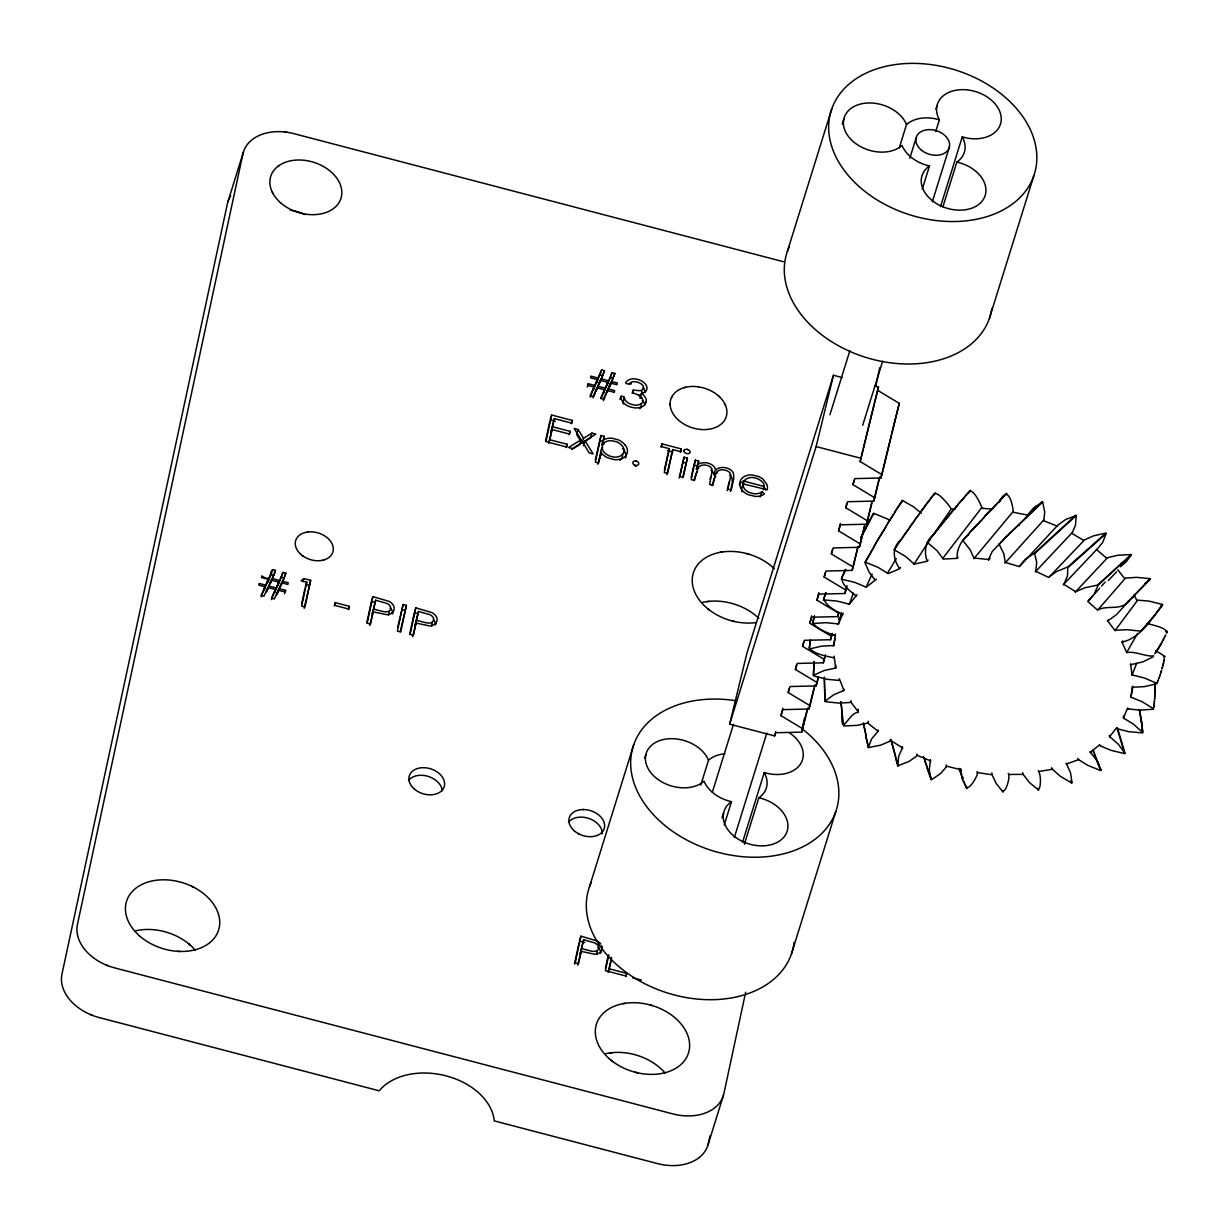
<?xml version="1.0" encoding="UTF-8"?>
<svg xmlns="http://www.w3.org/2000/svg" width="1229" height="1229" viewBox="0 0 1229 1229"><rect width="100%" height="100%" fill="white"/><g stroke="black" fill="none" stroke-linecap="round" stroke-linejoin="round"><path stroke-width="1.5" d="M1154.861 690.391L1155.03 686.412M843.14 690.867L844.031 689.208M1155.045 690.037L1154.983 693.033M1123.321 716.2L1124.166 718.566M1154.784 694.585L1154.83 696.597M844.016 690.683L839.376 678.761M1154.922 694.815L1155.045 687.625M813.629 672.647L813.475 675.735L814.996 676.227L827.609 679.376L838.009 680.313M813.506 672.248L814.136 663.368M1154.707 696.382L1154.661 698.963M813.875 668.008L813.352 675.336L824.213 670.527L834.353 668.299M813.752 667.608L814.228 661.817M814.028 662.969L814.136 661.417M832.786 645.64L833.754 645.747L835.413 633.964M1132.447 686.412L1130.895 697.35L1131.832 697.58M1154.599 698.149L1154.615 699.547M1013.218 511.11C1012.512 503.951 1008.041 484.41 1000.007 500.787M1154.43 700.515L1154.461 701.313M834.721 668.284L835.659 668.253L835.92 665.304M1154.384 701.098L1154.354 702.481M392.604 613.947L392.635 613.609A11.967 8.526 17.3 0 0 392.589 612.411A8.142 5.807 17.3 0 0 392.481 611.842A9.94 7.082 17.3 0 0 392.281 611.197A8.28 5.899 17.3 0 0 391.728 610.045A10.308 7.343 17.3 0 0 391.252 609.354A9.663 6.898 17.3 0 0 390.131 608.125M960.786 770.798L962.199 779.125L966.9 788.511M1154.215 702.85L1154.077 704.816M642.813 400.854L642.506 402.144A8.019 5.715 17.3 0 1 642.122 402.805A7.328 5.239 17.3 0 1 640.14 404.326M988.592 559.487L973.752 558.012M977.393 773.302L977.101 771.489M432.162 624.47L431.993 625.3M597.263 952.782L597.11 953.627M598.8 947.897L598.631 948.742M1154.092 704.033L1153.77 707.136M683.938 450.905L684.031 450.459A2.627 1.874 17.3 0 1 684.799 449.66A3.134 2.243 17.3 0 1 689.162 450.459M1123.275 718.212L1127.715 707.996M1005.214 561.976L1003.801 553.664L999.131 544.278L992.233 551.483L988.638 559.103M973.844 558.719L1013.172 511.525M835.659 668.253L834.138 656.163M1153.816 706.352L1153.693 707.72M809.404 647.913C813.429 653.705 824.843 655.887 832.601 657.515M809.389 647.514L809.619 645.978M809.834 644.426L809.174 649.05L821.525 646.162L832.402 645.594M710.608 476.96L710.193 479.418M809.834 644.826L810.525 640.201M810.065 643.289L810.295 641.753M977.362 773.702C977.285 776.39 968.375 791.937 966.286 786.237M960.586 768.571L960.848 770.429M1021.837 563.988L1019.44 566.63L1005.153 562.36M1153.493 708.672L1142.018 701.667L1132.278 697.688M810.295 641.354L810.525 639.802M1132.954 686.473L1130.895 697.35M646.162 401.637L645.425 403.773A12.305 8.787 17.3 0 1 644.088 405.401A13.719 9.786 17.3 0 1 642.875 406.323A12.229 8.726 17.3 0 1 636.146 407.936A14.994 10.692 17.3 0 1 634.21 407.813L630.2 406.891A12.643 9.018 17.3 0 1 629.064 406.492A13.55 9.663 17.3 0 1 627.312 405.678L626.821 405.416A11.338 8.096 17.3 0 1 623.549 402.805A10.738 7.666 17.3 0 1 622.965 402.113A11.875 8.465 17.3 0 1 621.982 400.516L621.751 400.009A13.872 9.893 17.3 0 1 621.398 399.01A18.128 12.935 17.3 0 1 621.014 397.228C620.322 394.985 625.039 396.706 624.593 398.58A12.766 9.11 17.3 0 0 625.115 399.84L626.652 401.806A8.035 5.73 17.3 0 0 627.481 402.482L629.694 403.726A12.044 8.588 17.3 0 0 631.168 404.28L634.563 405.048A9.448 6.729 17.3 0 0 635.439 405.124A10.37 7.405 17.3 0 0 636.345 405.155A9.018 6.437 17.3 0 0 640.14 404.326M729.012 481.968L727.215 490.601M833.754 645.747L835.029 638.404M1164.8 656.962L1163.31 656.993M1164.493 658.498L1164.124 660.388M1164.385 659.067L1163.863 661.525M934.317 494.657C936.16 489.695 948.481 504.213 950.708 508.099M279.336 589.152L277.401 593.499L278.922 588.614L285.604 590.366L285.236 592.071L278.215 590.227L274.328 598.938L271.471 598.185L275.357 589.49L267.83 587.508L263.943 596.219L261.101 595.481L264.988 586.771L258.827 585.158L259.196 583.452L265.694 585.158L268.291 579.351L261.454 577.569L261.823 575.863C274.39 584.866 267.046 566.554 275.465 570.425L273.929 575.31L271.087 574.573L267.492 582.638L269.013 577.738M301.704 603.623L304.853 588.937M306.774 582.223L301.658 606.081L304.946 606.942L310.66 580.349L303.87 578.567L301.12 580.733L306.774 582.223L305.253 587.109M304.193 608.294L310.66 580.349M335.271 602.64L334.672 605.359L348.821 609.062L349.405 606.327L335.271 602.64L334.257 605.897M366.826 622.796L371.388 601.534L374.999 602.471M372.909 596.633L367.194 623.226L370.497 624.086L373.14 611.827L385.998 614.561A10.907 7.789 17.3 0 0 387.55 614.546L388.072 614.485A8.818 6.283 17.3 0 0 393.495 611.197L394.156 608.724A11.967 8.526 17.3 0 0 394.11 607.51A8.142 5.807 17.3 0 0 394.002 606.957A9.94 7.082 17.3 0 0 393.802 606.312A8.28 5.899 17.3 0 0 393.249 605.16A10.308 7.343 17.3 0 0 392.773 604.468A9.663 6.898 17.3 0 0 391.36 602.963L390.761 602.487A9.74 6.944 17.3 0 0 388.871 601.334L372.909 596.633L371.895 599.89M369.729 625.484L373.14 611.827M373.724 609.092L375.628 600.228L386.459 603.285A8.803 6.283 17.3 0 1 387.596 603.792A5.884 4.194 17.3 0 1 390.745 608.34L390.607 609.185A5.884 4.194 17.3 0 1 387.166 611.735A6.56 4.67 17.3 0 1 385.829 611.842L384.677 611.765A19.802 14.118 17.3 0 1 382.142 611.32L373.724 609.092L372.203 613.978L375.628 600.228M397.766 627.143L403.097 604.53L406.4 605.39L400.685 631.983L397.382 631.122L403.097 604.53M400.301 631.552L406.4 605.39M409.733 634.026L414.296 612.749L417.906 613.701M415.817 607.863L410.117 634.456L413.42 635.316L416.047 623.042L428.906 625.791A10.907 7.789 17.3 0 0 430.457 625.761L430.995 625.715A8.818 6.283 17.3 0 0 436.403 622.427L436.956 620.753A10.923 7.789 17.3 0 0 437.063 619.954A11.906 8.495 17.3 0 0 437.017 618.74A8.142 5.807 17.3 0 0 436.925 618.187A9.94 7.082 17.3 0 0 436.725 617.542A8.25 5.884 17.3 0 0 436.157 616.374A10.262 7.313 17.3 0 0 435.68 615.683A9.648 6.882 17.3 0 0 434.267 614.193L433.668 613.717A9.74 6.944 17.3 0 0 431.794 612.564L415.817 607.863L414.803 611.12M412.652 636.699L416.047 623.042M418.536 611.458L415.11 625.208L418.536 611.458L429.382 614.5A8.803 6.283 17.3 0 1 430.503 615.022A5.884 4.194 17.3 0 1 433.653 619.57L433.53 620.415M545.568 441.18L549.762 421.685M554.371 418.613L551.099 431.686L554.371 418.613L571.823 423.175L572.407 420.441L551.667 415.018L545.953 441.61L566.707 447.033L567.291 444.314L549.839 439.752L548.825 443.008M548.687 442.932L552.036 429.52L569.488 434.083L570.072 431.348L552.62 426.786M549.839 439.752L552.036 429.52M600.121 382.035L604.53 370.697L601.688 369.944L598.077 378.01L590.888 376.135L590.534 377.841L597.371 379.623L594.775 385.43L588.261 383.725L587.908 385.43L594.053 387.043L590.197 397.151M595.343 459.892L601.058 435.496L604.361 436.356L602.056 444.852L603.116 444.283A13.104 9.34 17.3 0 1 604.084 443.869M601.058 435.496L595.343 462.089L598.646 462.949L600.935 452.272L601.872 453.455A14.364 10.247 17.3 0 0 606.373 457.157A12.551 8.956 17.3 0 0 607.433 457.68L613.885 459.554A14.471 10.324 17.3 0 0 615.867 459.692A12.628 9.002 17.3 0 0 617.004 459.661A14.349 10.231 17.3 0 0 620.737 458.97A16.899 12.06 17.3 0 0 622.596 458.233A13.627 9.724 17.3 0 0 626.145 455.298A14.687 10.477 17.3 0 0 626.621 454.438A14.011 10.001 17.3 0 0 627.128 453.102L627.389 451.857A13.196 9.402 17.3 0 0 626.483 447.079A15.301 10.907 17.3 0 0 625.899 446.066A14.364 10.247 17.3 0 0 625.146 445.082M597.893 464.285L600.935 452.272M602.056 444.852L604.361 436.356M640.862 390.515A8.111 5.792 17.3 0 1 639.848 390.699L633.227 390.085L632.628 392.804L637.851 394.709A9.202 6.56 17.3 0 1 640.401 396.322A8.004 5.715 17.3 0 1 642.168 398.411L642.229 398.519A6.621 4.732 17.3 0 1 642.828 400.854M662.016 443.884L661.432 446.603L669.436 448.708L664.321 472.566L667.624 473.442L672.739 449.568L680.758 451.673L681.342 448.938L662.016 443.884L661.002 447.141M664.367 470.123L667.531 455.437M666.886 474.655L672.739 449.568M574.465 964.12L579.028 942.843M679.115 478.004L684.046 457.203L687.349 458.079L683.186 477.513L679.883 476.637L684.046 457.203M600.827 944.041A9.74 6.944 17.3 0 0 596.895 940.876L580.933 936.191L575.218 962.783L578.521 963.644L581.163 951.369L594.022 954.119A10.907 7.773 17.3 0 0 595.558 954.088L596.096 954.042A8.818 6.283 17.3 0 0 601.519 950.739L602.072 949.08A10.923 7.789 17.3 0 0 602.179 948.266A11.906 8.495 17.3 0 0 602.133 947.067A8.142 5.807 17.3 0 0 602.026 946.514A9.94 7.082 17.3 0 0 601.826 945.854M577.753 965.026L581.163 951.369M682.802 477.098L687.349 458.079M583.652 939.77L580.226 953.535L583.652 939.77L594.483 942.827A8.818 6.283 17.3 0 1 595.604 943.334M691.19 477.42L693.463 466.82M698.748 468.111A15.163 10.815 17.3 0 0 697.089 468.894L696.428 469.294L698.671 461.029L695.368 460.168L691.19 479.602L694.493 480.462L698.087 467.604A8.88 6.329 17.3 0 1 705.123 465.023A6.544 4.67 17.3 0 1 706.045 465.161L707.889 465.653A5.991 4.271 17.3 0 1 712.252 470.338L709.594 484.41L712.881 485.271L715.247 474.993A22.783 16.254 17.3 0 1 716.108 472.981A10.155 7.236 17.3 0 1 716.476 472.382A8.818 6.283 17.3 0 1 719.825 470.169A9.955 7.097 17.3 0 1 720.993 469.908A7.866 5.607 17.3 0 1 722.037 469.801A9.125 6.498 17.3 0 1 723.22 469.816L723.558 469.847A6.606 4.716 17.3 0 1 724.48 469.97L726.093 470.384A5.853 4.179 17.3 0 1 730.733 474.84A13.55 9.663 17.3 0 1 730.64 476.176L727.983 489.219L731.286 490.094L733.744 478.527L733.513 473.395A8.603 6.13 17.3 0 0 728.613 468.695A8.326 5.93 17.3 0 0 727.46 468.249L725.34 467.696A8.357 5.961 17.3 0 0 724.188 467.527A10.754 7.666 17.3 0 0 721.146 467.588A12.182 8.695 17.3 0 0 720.133 467.773A10.523 7.497 17.3 0 0 719.288 468.003A12.336 8.803 17.3 0 0 717.813 468.587C714.694 469.232 712.19 477.267 716.277 473.488A12.336 8.803 17.3 0 1 717.26 473.057M694.032 480.447L696.136 473.134M696.428 469.294L698.671 461.029M605.405 968.467L608.063 956.054M608.831 954.718L605.405 970.68L626.145 976.103L626.729 973.368L609.292 968.805L608.278 972.062M712.344 485.624L713.726 479.878A22.783 16.254 17.3 0 1 714.587 477.866M608.125 972.001L611.489 958.574L609.292 968.805M611.243 957.468L610.552 960.74L611.566 957.483M730.518 491.462L732.376 482.244L731.977 478.281A8.588 6.114 17.3 0 0 729.565 475.101M710.024 1135.796L708.426 1143.216A45.673 32.568 17.3 0 1 657.438 1163.586L494.258 1120.894A61.926 43.322 12.1 0 0 446.081 1075.867A61.926 43.322 12.1 0 0 379.223 1090.799L99.272 1017.581A45.673 32.584 17.3 0 1 61.972 974.105L227.411 203.691A45.673 32.584 17.3 0 1 230.699 195.826M745.634 992.31L723.896 1093.549A45.673 32.568 17.3 0 1 672.908 1113.92L114.727 967.914A45.673 32.584 17.3 0 1 77.442 924.438L242.881 154.024A45.673 32.584 17.3 0 1 293.885 133.654L783.426 261.716M801.846 730.564L804.642 717.49M875.739 386.428L879.749 367.763M1163.786 661.909L1163.049 664.935M838.639 619.416L838.977 617.957M1163.54 663.045L1162.911 665.488M812.845 622.396C816.133 628.772 826.364 632.413 833.784 635.116M813.567 619.37L812.599 623.533L825.903 622.673L837.041 623.779M812.953 622.012L813.936 617.849M807.822 707.996L801.723 732.131L775.699 732.73L774.685 735.941L729.642 724.158L747.002 652.86L833.462 375.26L842.464 377.61M729.642 724.158L816.117 446.557L833.462 375.26M774.685 735.941L775.776 731.485M802.767 728.782L780.999 715.677L782.812 708.257M780.999 715.677L782.888 709.625L808.912 709.025L809.957 705.676L788.204 692.572L789.279 688.117M788.204 692.572L790.078 686.535L816.117 685.92L817.162 682.587L795.393 669.482L796.484 665.012M795.393 669.482L797.283 663.43L823.307 662.83L824.352 659.481L802.598 646.377L803.674 641.922M802.598 646.377L804.473 640.324L830.512 639.725L831.541 636.376L809.788 623.272L811.601 615.837M809.788 623.272L811.678 617.219L837.702 616.62L838.746 613.271L816.978 600.167L817.7 597.202M818.068 595.712L818.791 592.747M816.978 600.167L818.867 594.114L844.891 593.515L845.936 590.166L824.183 577.062L825.258 572.606M824.183 577.062L826.057 571.009L852.096 570.41L853.141 567.061L831.372 553.956L832.463 549.501M831.372 553.956L833.262 547.919L859.286 547.304L860.331 543.971L838.577 530.867L840.375 523.431M838.577 530.867L840.452 524.814L866.491 524.215L867.52 520.866L845.767 507.761L846.842 503.306M845.767 507.761L847.657 501.709L873.681 501.109L874.725 497.76L852.957 484.656L854.047 480.201M852.957 484.656L854.846 478.603L880.87 478.004L881.915 474.655L860.162 461.551L863.05 449.66M863.403 448.186L871.714 414.019M872.083 412.529L874.249 403.619M874.618 402.129L878.505 387.043L874.894 386.09M860.162 461.551L878.505 387.043M801.723 732.131L802.814 727.676M803.167 726.185L807.146 709.855M808.912 709.025L813.982 688.24M809.957 705.676L815.027 684.891M816.117 685.92L818.284 677.01M817.162 682.587L818.237 678.116M823.307 662.83L825.12 655.395M824.352 659.481L825.442 655.026M830.512 639.725L831.234 636.745M831.541 636.376L832.263 633.396M837.702 616.62L838.792 612.165M844.891 593.515L845.982 589.06M845.936 590.166L847.027 585.711M852.096 570.41L857.519 548.134M853.141 567.061L858.195 546.275M859.286 547.304L864.709 525.029M860.331 543.971L864.663 526.135M866.491 524.215L871.899 501.924M867.52 520.866L871.868 503.03M873.681 501.109L876.569 489.219M876.938 487.729L879.104 478.818M874.725 497.76L879.78 476.96M880.87 478.004L881.592 475.024M881.961 473.549L891.363 434.928M891.716 433.438L899.259 403.358L877.506 390.254M881.915 474.655L899.259 403.358M813.69 618.986L814.32 616.328M814.059 617.465L814.428 615.959M837.425 623.886L838.362 624.132L841.419 612.61M625.607 457.987L625.868 456.742A13.196 9.402 17.3 0 0 624.962 451.965A15.301 10.907 17.3 0 0 624.378 450.951A14.425 10.293 17.3 0 0 623.702 450.014M1162.695 666.441L1162.142 668.299M1162.557 667.009L1161.973 668.868M933.717 534.661C925.714 540.376 923.809 551.345 926.85 560.224M1123.767 561.3L1097.943 585.403L1094.071 594.39L1088.664 600.689M1161.605 670.389L1161.128 671.664M838.362 624.132L843.155 613.148M1161.436 670.942L1160.959 672.232M227.841 202.032L243.311 152.365M265.694 585.158L261.132 596.879M268.291 579.351L264.174 590.043M271.087 574.573L272.608 569.672M266.309 592.409L267.83 587.508M267.031 590.796L271.133 580.103L278.676 582.07L274.559 592.762L278.676 582.07M271.133 580.103L267.676 589.336M275.465 570.425L270.334 583.376L273.222 576.923M275.357 589.49L271.501 599.598M282.993 572.391L277.862 585.342L282.993 572.391L285.835 573.144L284.821 576.401M276.679 595.113L278.215 590.227M279.997 587.708L285.835 573.144M284.59 593.622L285.604 590.366M302.841 581.839L303.87 578.567M348.391 609.599L349.405 606.327M551.667 415.018L550.146 419.903L555.324 421.255M571.393 423.698L572.407 420.441M569.058 434.62L570.072 431.348M566.277 447.571L567.291 444.314M587.247 386.981L588.261 383.725M577.092 432.746L578.106 429.489L574.173 428.46L581.133 439.782L579.612 444.683L571.762 449.522M594.775 385.43L593.254 390.315L597.371 379.623M598.077 378.01L596.557 382.895L601.688 369.944M595.896 391.052L596.91 387.78L604.422 389.747L600.535 398.457L603.393 399.21L607.28 390.499L614.316 392.343L614.669 390.638L608.002 388.886L606.988 392.143M600.213 380.375L596.096 391.068L600.213 380.375L607.74 382.342L603.623 393.034M599.399 383.648L604.53 370.697M576.585 434.39L581.993 443.208L583.514 438.307L591.948 433.115L595.865 434.144L585.05 440.812L583.529 445.712M607.74 382.342L601.35 398.119M591.948 433.115L590.412 438L581.993 443.208M612.057 372.664L606.942 385.614L612.057 372.664L614.899 373.401L609.784 386.367L614.899 373.401M605.759 395.385L607.28 390.499M611.305 381.466L617.296 383.033L616.943 384.738L610.583 383.079L607.126 392.328M619.923 399.502L620.937 396.23M624.24 397.105L623.072 403.465A12.766 9.11 17.3 0 0 623.226 403.911M632.198 393.341L633.227 390.085M639.894 398.304L641.415 393.418L642.383 393.203M667.915 453.593L669.436 448.708M680.328 452.195L681.342 448.938M695.368 460.168L693.847 465.054L697.15 465.929M589.382 887.138L633.749 744.666M787.374 251.438L831.741 108.966M580.933 936.191L579.412 941.076L584.82 942.489M644.764 758.201L645.793 754.883M842.249 124.16L843.801 119.182M763.409 489.772L764.161 485.194A12.551 8.956 17.3 0 0 763.716 483.965A8.726 6.222 17.3 0 0 762.287 481.876A10.324 7.359 17.3 0 0 760.382 480.293L759.368 479.648A10.37 7.389 17.3 0 0 758.539 479.202A12.935 9.233 17.3 0 0 756.987 478.527L754.836 477.897A10.8 7.712 17.3 0 0 751.841 477.513A9.479 6.76 17.3 0 0 750.996 477.513A11.338 8.096 17.3 0 0 749.997 477.605A9.141 6.514 17.3 0 0 749.229 477.728L746.802 478.588A9.294 6.621 17.3 0 0 745.911 479.156L744.021 481.184L741.579 488.773A11.338 8.096 17.3 0 0 741.517 489.572M758.431 476.483L752.087 474.962A13.949 9.94 17.3 0 0 750.258 474.916A11.844 8.449 17.3 0 0 748.661 475.07A12.674 9.033 17.3 0 0 745.496 475.961L743.944 476.775A14.318 10.201 17.3 0 0 741.148 479.341A14.794 10.554 17.3 0 0 740.641 480.216A13.934 9.94 17.3 0 0 740.257 481.107L739.858 482.767A13.934 9.94 17.3 0 0 739.981 485.732A16.1 11.476 17.3 0 0 740.319 486.853A14.748 10.523 17.3 0 0 741.026 488.435A17.098 12.198 17.3 0 0 742.193 490.202L742.546 490.663A11.768 8.388 17.3 0 0 746.786 493.981A13.749 9.801 17.3 0 0 748.538 494.78L755.205 496.378A12.766 9.11 17.3 0 0 756.972 496.439A13.473 9.602 17.3 0 0 759.983 496.055L762.441 495.195A16.269 11.599 17.3 0 0 764.438 493.935L762.21 491.692L760.075 496.977M625.715 976.64L626.729 973.368M700.76 785.131L708.518 760.213A33.075 23.581 17.3 0 1 724.987 753.73M899.29 147.772L906.526 124.513A33.075 23.581 17.3 0 1 937.727 119.336L939.402 119.812A33.091 23.597 17.3 0 1 962.077 89.64A33.091 23.597 17.3 0 1 1001.266 118.875A33.091 23.597 17.3 0 1 962.261 136.865L940.538 206.61M712.359 792.167L733.467 724.373M829.913 414.741L849.884 350.618M909.798 158.234L916.081 138.094M935.899 109.181L936.944 105.863M722.068 817.899L723.62 812.922M935.776 131.442L939.402 119.812M724.25 824.92L731.501 801.661A33.091 23.597 17.3 0 0 739.489 839.868A33.091 23.597 17.3 0 0 786.391 833.154A33.091 23.597 17.3 0 0 758.846 797.759A33.075 23.581 17.3 0 0 764.254 772.565A33.091 23.597 17.3 0 0 800.678 763.731A33.091 23.597 17.3 0 0 789.172 732.668M922.257 189.22L929.493 165.961A33.091 23.597 17.3 0 0 937.497 204.168A33.091 23.597 17.3 0 0 984.398 197.454A33.091 23.597 17.3 0 0 956.853 162.059A33.075 23.581 17.3 0 0 962.261 136.865M734.312 837.533L766.835 733.098M862.697 425.295L882.668 361.172M932.319 201.786L949.449 146.819M742.531 842.311L764.254 772.565M744.375 844.246L758.846 797.759M942.889 206.887L956.853 162.059M708.012 1144.875L723.482 1095.208M791.399 954.103L835.766 811.632M989.391 318.403L1033.773 175.931A106.431 75.906 17.3 0 0 904.037 63.662A106.431 75.906 17.3 0 0 860.469 187.76A106.431 75.906 17.3 0 0 1033.773 175.931M1160.744 673.185L1160.406 673.907M1160.56 673.738L1160.207 674.46M823.737 598.753C825.827 605.467 834.829 610.475 841.481 614.07M824.736 595.819L823.461 599.89L837.149 601.089L848.071 603.838M823.952 598.415L825.75 592.885M1159.992 675.412L1159.623 676.134M824.966 595.481L825.98 592.547M848.409 603.992L849.3 604.376L853.279 593.208M1159.807 675.965L1159.423 676.687M1136.656 663.353L1132.047 675.136L1133 675.228M1159.208 677.64L1158.809 678.347M1159.008 678.193L1158.609 678.9M1043.913 519.637L1044.711 511.909L1042.653 502L1033.896 507.577L1027.951 514.567M1158.379 679.852L1157.948 680.559M1158.164 680.405L1157.272 682.218M849.3 604.376L857.012 594.606M1027.721 515.12L1013.08 512.201M1157.503 682.064L1156.812 683.324L1144.322 677.978L1133.461 675.259M1035.786 570.84L1036.708 562.237L1034.511 553.111L1025.401 559.241L1019.87 565.647M946.284 766.773L946.207 764.93M930.245 761.888L929.247 769.784L931.09 779.539M278.922 588.614L281.518 582.807L287.863 584.466L288.231 582.761L282.24 581.194M594.053 387.043L590.166 395.753L593.023 396.491L596.91 387.78M610.583 383.079L608.002 388.886M603.424 400.608L604.975 397.136M865.293 586.832L866.076 587.324L872.098 573.989M281.426 584.482L284.314 578.029L281.472 577.277M593.054 397.904L595.374 392.681M842.848 575.218C838.946 583.237 849.516 590.366 855.369 595.328M1005.045 563.036L1043.744 520.021M1167.304 631.691L1165.875 631.675M843.186 574.926L845.721 569.319M1167.058 632.244C1164.908 627.143 1153.386 625.407 1147.225 623.472M845.398 569.611L841.297 579.136L854.769 582.362L864.986 586.632M1166.797 632.797L1167.289 631.291M1167.028 631.844L1166.521 632.935M946.084 767.219L940.6 773.548L931.567 779.693L925.022 761.627M930.384 759.66L930.414 761.534M1084.408 540.007L1048.767 577.461L1035.586 571.239M1165.768 634.994L1164.646 636.776M866.076 587.324L876.4 579.166M1165.23 636.084L1164.093 637.882M671.464 397.597L671.956 396.629M860.653 537.826L861.345 536.474M968.36 493.382C971.786 485.363 980.112 502.815 981.694 507.254M861.022 537.58L861.713 536.213M862.036 535.107L873.343 513.522L873.742 514.659M862.405 534.845L873.758 513.292L890.441 520.251M1137.593 633.381L1126.686 652.553L1127.623 652.491M1164.14 638.281L1163.233 639.526M1132.047 675.136L1130.649 663.906M1163.571 639.372L1162.342 641.169M887.446 573.267L896.264 558.611M1162.695 641.016L1161.436 642.813M1161.804 642.659L1158.962 647.591M1160.883 644.303L1160.253 645.394M874.265 546.413L864.909 562.436L869.118 572.222L874.802 579.658M873.512 547.719L865.324 562.206L877.982 567.322L887.031 572.883M873.834 546.613L875.017 545.108M874.587 545.307L875.77 543.802M876.093 542.696L886.555 525.72M875.34 544.001L885.786 526.995M887.952 573.728L899.72 568.72L900.442 567.475M1160.176 644.995L1158.64 648.129M1158.886 647.191L1157.979 649.235M999.223 502.031L999.791 501.109M1158.548 647.729L1155.921 652.522M886.109 525.904L887.338 524.43M887.676 523.339L895.265 511.74M886.892 524.629L894.466 513.015M1157.887 648.82L1154.738 653.751M968.483 534.538C961.846 539.854 956.638 548.764 957.176 557.275M894.789 511.925L896.064 510.496M913.516 563.527L913.992 564.188L926.912 544.247M896.402 509.405L902.516 500.48L913.546 506.824L921.151 513.123M895.588 510.665L902.516 500.48M1137.624 600.228L1115.041 630.569L1107.559 620.737L1108.112 620.077M898.998 567.798C892.976 558.12 891.501 546.936 901.932 538.794M894.082 549.962L896.97 546.137M927.695 543.08L930.768 538.471M897.308 545.062L909.475 527.902M1153.754 655.794C1147.717 657.269 1135.473 651.247 1128.053 652.461M931.551 537.319L951.169 509.113L955.578 508.698M913.992 564.188L927.327 561.223L928.095 560.071M1153.017 656.9L1142.893 661.863L1131.725 664.474M902.27 537.718L914.545 520.727M714.771 477.559L714.955 477.282A8.818 6.283 17.3 0 1 715.862 476.33M1122.86 640.847L1121.985 642.106L1126.686 652.553M909.813 526.826L920.536 512.447M914.898 519.667L924.838 506.594M942.751 558.412L981.741 507.608M1160.729 607.602L1162.695 604.852L1160.729 605.943M920.874 511.387L930.03 499.619M1160.575 607.187L1153.97 616.436M925.176 505.518L934.393 493.874M742.5 486.069L744.037 484.349M1158.686 610.352L1162.573 604.453L1149.13 601.119L1138.054 600.182M930.384 498.559L935.269 492.737M1158.532 609.953L1152.618 618.095M1116.669 727.722L1109.526 736.801L1110.309 737.277M943.042 559.103L957.36 558.335L958.174 557.275M927.019 542.619L930.184 539.162M930.537 538.102L937.266 530.191M1057.493 525.52L1022.636 563.112M934.071 533.601L941.721 524.66M1072.395 532.403L1075.467 525.182L1076.281 515.489L1065.804 519.437L1057.754 525.167M937.619 529.131L944.394 521.357M1125.38 578.198L1097.635 610.152L1087.68 601.365L1092.827 595.758M1064.022 583.959L1067.479 575.925L1067.832 566.922L1056.74 571.47L1049.474 576.601M1153.785 616.036C1146.749 626.944 1135.55 638.757 1123.275 641.83M942.075 523.6L948.88 515.888M944.748 520.297L951.584 512.647M1152.433 617.695L1140.819 631.168L1127.116 629.678L1116.285 630.277M902.025 748.768L898.614 756.496L897.892 765.713M916.773 755.866L916.926 754.022M949.234 514.843L955.179 508.33M951.937 511.587L957.883 505.119M955.532 507.285L964.227 497.699M1035.294 571.869L1072.134 532.71M958.251 504.074L968.759 492.46M988.515 560.163L990.159 558.227M964.581 496.654L970.587 490.371M969.113 491.4L970.034 490.371M916.527 756.188L908.876 761.519L897.953 765.744M902.485 746.617L902.27 748.492M1075.836 591.733L1063.73 584.282M964.273 538.609L969.389 533.524M962.522 540.668L963.92 539.654M1105.163 582.039L1101.537 586.11M1018.657 525.49L1019.471 524.583M969.758 532.48L999.592 501.063M968.836 533.494L984.03 517.517M1107.375 557.828L1075.221 592.178M1099.694 588.169L1094.716 593.684M1025.109 518.285L1025.923 517.394M1097.113 549.056L1063.239 584.835M984.383 516.472L1006.904 493.505M1108.189 580.58L1116.608 571.762M999.945 500.034L1006.382 493.428M998.793 544.217L1002.081 541.528M1000.621 542.358L1003.909 539.7M999.346 544.309L1000.252 543.387M1002.449 540.514L1042.653 502M1004.262 538.671L1042.131 501.831M1135.135 594.283L1150.221 578.659L1136.533 577.353L1125.779 578.091M1133.645 596.434L1131.848 598.2M1132.139 597.248L1116.593 614.546L1108.681 620.276M1128.483 600.812C1122.323 611.013 1107.006 604.975 1098.787 609.63M1128.191 601.78L1150.467 579.059L1146.012 582.807M1129.743 555.738L1123.46 562.267M1129.436 556.706L1131.387 554.878L1126.21 561.73L1120.356 566.784M1034.511 553.111L1075.79 515.243M1034.972 553.265L1076.281 515.489M1127.101 558.212L1122.108 563.512M1126.133 559.779L1131.049 554.525L1117.699 555.278L1107.728 557.659M1122.43 562.544L1097.528 585.096L1085.007 587.723L1076.158 591.487M1067.832 566.922L1105.885 533.094L1093.656 535.798L1084.746 539.746M1068.324 567.306L1106.284 533.371L1102.659 542.435L1097.482 548.779M1099.786 744.713L1090.246 752.302L1090.906 752.885M1145.612 583.114L1144.813 583.698M890.165 741.056L890.533 739.243M277.8 166.422L279.014 165.531M877.368 732.069L871.638 738.875L868.319 747.57L880.548 745.189L889.873 741.271M878.12 730.026L877.66 731.854M762.21 491.692L759.86 493.013A8.495 6.053 17.3 0 1 758.155 493.536L757.694 493.612A11.215 8.004 17.3 0 1 755.697 493.766L755.466 493.751A13.135 9.371 17.3 0 1 753.085 493.551L748.983 492.337A9.187 6.56 17.3 0 1 746.034 490.463A11.322 8.081 17.3 0 1 745.358 489.833A9.678 6.898 17.3 0 1 744.805 489.219A10.892 7.773 17.3 0 1 744.298 488.543A9.187 6.56 17.3 0 1 743.453 486.93M581.133 439.782L568.581 447.525L572.514 448.554L582.669 442.286L589.183 452.917L593.115 453.947L585.05 440.812M697.949 464.408L698.625 464.009A15.163 10.815 17.3 0 1 700.699 463.056L705.6 462.672A10.8 7.712 17.3 0 1 707.09 462.903L710.162 463.871A9.31 6.652 17.3 0 1 711.345 464.485A10.262 7.328 17.3 0 1 712.159 465.008L713.189 465.806A7.159 5.116 17.3 0 1 714.418 467.22A9.11 6.498 17.3 0 1 714.909 468.111L715.555 470.046M603.577 439.951L604.637 439.398A13.104 9.34 17.3 0 1 606.127 438.799L607.218 438.492A11.614 8.28 17.3 0 1 609.784 438.185A14.164 10.093 17.3 0 1 612.457 438.307L618.064 439.782A13.258 9.448 17.3 0 1 619.846 440.612L621.014 441.303A12.705 9.064 17.3 0 1 622.427 442.302L622.919 442.701A15.055 10.738 17.3 0 1 624.378 444.099A17.114 12.213 17.3 0 1 625.238 445.113M1078.693 759.645L1066.28 764.069L1066.004 763.209M867.597 722.975L878.305 731.424M857.32 712.497C848.348 713.819 840.759 738.153 842.019 713.65M867.182 723.159L857.181 725.371L843.785 725.955L841.527 709.164M858.241 709.179L857.658 712.374M1107.559 620.737L1108.343 620.415M1071.673 782.888L1071.242 781.076M894.405 549.87L905.589 556.46L913.316 563.251M1156.827 683.723L1144.46 686.627L1133.63 687.195M684.23 387.627L685.536 387.289M323.089 560.147L323.857 559.948M1052.485 769.246L1038.674 771.551L1038.351 770.614M1115.917 630.354L1115.041 630.569M850.084 702.42L850.96 702.22L858.441 712.052M849.715 702.512L838.869 703.111L825.181 701.621L824.828 698.164M842.787 690.928L833.83 694.723L824.951 701.221L824.889 699.7M1121.985 642.106L1122.86 641.922M720.056 552.343L722.345 551.959M623.149 1003.647L625.423 1003.263M1038.72 790.186L1029.503 782.596L1023.404 774.746M1153.401 709.241L1140.097 710.116L1129.021 709.01M307.419 532.049L308.356 531.942M706.875 601.626L709.194 601.35M609.968 1052.93L612.288 1052.654M1023.25 774.362L1008.64 774.454L1008.272 773.41M838.378 680.298L839.315 680.236M1130.327 664.536L1131.279 664.49M582.976 809.542L583.898 809.558M177.652 951.338L180.095 951.446M981.863 508.299L992.863 509.144M992.249 774.762L977.47 772.626M832.985 657.561L833.953 657.638M1132.247 687.042L1133.215 687.149M284.544 131.949L286.895 132.24M698.41 386.828L696.935 386.643A29.05 20.709 17.3 0 0 670.435 400.685A29.05 20.709 17.3 0 0 688.409 426.355L689.807 426.924A29.02 20.693 17.3 0 0 720.64 424.527L721.546 423.79A29.05 20.709 17.3 0 0 707.197 389.132L707.136 389.101A29.02 20.693 17.3 0 0 698.395 386.858M635.731 460.798L636.607 461.029M635.654 465.407L634.855 465.207A2.796 1.997 17.3 0 1 634.133 464.869L634.133 464.869M687.057 449.368L687.856 449.584M960.94 769.753L946.56 766.143M929.385 165.946L927.803 165.562A33.075 23.581 17.3 0 1 902.025 145.483A33.091 23.597 17.3 0 1 851.805 140.26A33.091 23.597 17.3 0 1 859.517 104.311A33.091 23.597 17.3 0 1 906.526 124.513M731.393 801.646L729.796 801.262A33.075 23.581 17.3 0 1 704.017 781.183A33.091 23.597 17.3 0 1 653.797 775.96A33.091 23.597 17.3 0 1 661.525 740.012A33.091 23.597 17.3 0 1 708.518 760.213M834.168 635.209L835.106 635.424M732.146 620.937L734.589 621.536M635.239 1072.241L637.682 1072.84M1127.638 708.641L1128.575 708.887M600.167 374.845L603.009 375.582M610.536 377.549L613.379 378.302M600.935 378.762L608.463 380.729M597.617 386.167L605.144 388.149M816.117 446.557L861.16 458.34M667.516 450.613L672.785 451.995M599.537 440.381L602.84 441.257M682.525 462.104L685.828 462.964M744.021 481.184L764.423 486.515M305.744 584.359L309.14 585.25M401.576 609.415L404.863 610.291M271.855 578.49L279.382 580.457M268.552 585.91L276.079 587.877M632.751 977.823L641.4 980.097M416.631 620.322L425.05 622.535A19.802 14.118 17.3 0 0 427.6 622.995L428.737 623.072A6.56 4.67 17.3 0 0 430.089 622.965A5.884 4.194 17.3 0 0 433.499 620.399M581.747 948.634L590.166 950.862A19.818 14.133 17.3 0 0 592.701 951.307L593.853 951.384A6.56 4.686 17.3 0 0 595.189 951.292A5.884 4.194 17.3 0 0 598.738 947.974A5.884 4.194 17.3 0 0 595.543 943.519M746.617 553.542L749.045 554.233M649.711 1004.846L652.138 1005.537M634.84 465.837L635.086 465.914A3.026 2.151 17.3 0 1 636.054 466.421M1043.467 520.65L1057.048 526.073M930.706 760.92L917.233 755.313M841.834 614.223L842.725 614.577M1117.991 728.966L1128.852 731.685L1142.54 732.899L1142.432 728.797M105.709 964.811L107.906 965.717M90.239 1014.478L92.452 1015.369M1124.52 718.704L1133.63 724.265L1142.755 732.545L1142.601 730.687M1116.7 728.413L1117.576 728.782M191.632 886.232L193.859 887.353M1071.673 533.263L1083.794 540.468M1155.782 650.663L1164.908 656.394M577.86 833.385L578.69 833.83M902.762 747.954L890.779 740.595M855.676 595.512L856.475 595.988M1101.107 746.203L1111.231 750.412L1124.704 753.638L1116.992 727.967M1110.632 737.461L1118.206 744.113L1125.027 753.346L1117.622 728.459M1099.924 745.465L1100.708 745.957M641.415 393.418L642.936 394.524A10.523 7.512 17.3 0 1 643.888 395.415L645.333 397.443A13.212 9.433 17.3 0 1 645.886 398.688A9.356 6.683 17.3 0 1 646.07 399.333A10.877 7.758 17.3 0 1 646.162 401.637M303.148 556.169L302.365 555.6M927.542 542.557L936.974 550.669L942.612 558.089M707.919 608.862L709.809 610.337M611.013 1060.166L612.902 1061.641M1096.468 549.501L1106.622 558.181M190.357 945.193L188.559 943.672M1078.985 759.906L1088.018 765.467L1100.677 770.568L1097.866 761.826M1091.198 753.131L1096.882 760.567L1101.076 770.337L1100.232 768.033M718.535 395.922L719.564 396.875M689.331 450.475L689.361 450.49A2.765 1.966 17.3 0 1 690.13 452.011L690.007 452.549A2.934 2.089 17.3 0 1 686.965 453.562L686.181 453.424A3.103 2.212 17.3 0 1 684.599 452.426A2.735 1.951 17.3 0 1 683.908 450.889M963.014 540.683L970.173 549.809L973.706 557.659M642.368 400.301L643.812 402.329A13.212 9.433 17.3 0 1 644.365 403.588A9.356 6.683 17.3 0 1 644.549 404.218A10.877 7.758 17.3 0 1 644.672 404.986M1117.822 569.857L1124.52 578.413M600.351 458.34L599.414 457.157M1052.7 769.554L1060.397 776.329L1071.565 782.919L1070.751 781.229M1067.002 764.991L1070.582 772.887L1071.98 782.643M763.578 486.269L765.191 488.958A13.565 9.678 17.3 0 1 765.529 489.941M578.106 429.489L583.514 438.307M272.27 192.139L273.007 193.552M1134.06 594.421L1136.687 600.305M1038.551 789.202C1040.917 788.004 1040.963 776.021 1039.181 772.626M1037.599 788.311L1038.459 790.232M725.002 404.233L725.494 405.355M1003.079 791.046C1006.152 791.184 1009.562 779.063 1008.825 775.499M1002.526 791.03L1003.033 792.091L996.058 783.334L992.295 775.115M1093.134 749.874L1098.941 765.944M1093.349 751.672L1093.672 752.486M1094.317 754.099L1094.64 754.898M965.733 786.13L966.655 788.48M1095.592 757.294L1097.743 762.81M964.796 783.795L965.257 784.962M963.874 781.429L964.335 782.612M962.584 776.82L963.044 778.003M962.491 777.896L962.952 779.078M960.755 772.058L961.662 774.439M961.57 775.514L958.82 768.355M959.834 769.677L960.295 770.875M1099.233 766.712L1100.093 769.031M1022.605 772.688L1022.943 773.671M931.029 779.509L927.142 768.048M991.772 772.98L992.141 774.07M1051.701 767.695L1052.009 768.601M927.25 766.957L923.348 756.449M743.453 486.93L743.315 486.515A10.109 7.205 17.3 0 1 743.084 485.455A11.338 8.096 17.3 0 1 743.099 483.873L767.203 489.756L767.388 488.481A16.638 11.875 17.3 0 0 767.188 485.547A13.565 9.678 17.3 0 0 766.712 484.072L763.101 479.264A12.582 8.972 17.3 0 0 760.136 477.267A13.749 9.817 17.3 0 0 758.431 476.483M741.932 491.815L741.794 491.4A10.109 7.205 17.3 0 1 741.686 491.047M925.13 760.536L924.285 757.94M1077.802 758.232L1078.048 759.061M898.169 765.851L891.117 740.979M897.677 765.606L895.434 757.463M895.542 756.342L891.225 739.873M714.034 474.932L713.388 473.011A9.11 6.498 17.3 0 0 712.897 472.105A7.159 5.116 17.3 0 0 711.668 470.692A9.171 6.544 17.3 0 0 710.976 470.139M1090.062 751.518L1090.246 752.302M867.751 745.942L868.473 747.678M1139.16 709.747L1139.437 711.069M867.889 744.82L865.754 735.894M868.181 746.249L866.046 737.339M1139.452 709.44L1140.174 715.032M1139.713 710.761L1140.742 718.289M865.477 734.45L866.168 736.217M865.615 733.329L863.326 722.882M865.892 734.773L863.588 724.342M622.412 454.1L622.55 454.945A8.495 6.068 17.3 0 1 622.55 455.836L622.197 457.403A9.448 6.744 17.3 0 1 621.367 458.863A11.46 8.173 17.3 0 1 619.739 460.368M1140.451 714.71L1140.958 719.579M1141.004 717.966L1141.142 720.87M1141.219 719.257L1141.342 722.145M1141.403 720.547L1142.064 727.875M1141.587 721.822L1142.202 729.135M1109.341 735.357L1109.526 736.801M842.172 712.528L840.744 701.667M868.212 721.223L868.365 722.637M841.681 708.027L841.051 702.036M1142.294 727.537L1142.386 731.025M902.132 502.046L902.04 500.649M1154.753 683.708L1154.861 687.979M670.097 403.942L670.143 405.063M825.058 698.564L824.72 695.107M850.898 700.76L850.96 702.22M824.997 697.027L824.613 692.05M824.889 693.97L824.521 688.993M824.782 690.913L824.444 685.92M1154.814 685.552L1154.845 686.765M824.705 687.841L824.382 682.863M824.613 684.783L824.321 679.791M824.551 681.711L824.29 678.254M824.459 677.118L824.49 678.654M290.259 210.144A36.809 26.255 17.3 0 1 304.915 214.568M702.373 602.471A48.223 34.397 17.3 0 1 758.861 618.387M756.419 622.519A48.223 34.397 17.3 0 1 697.795 597.786A48.223 34.397 17.3 0 1 712.206 554.54A48.223 34.397 17.3 0 1 774.331 568.735M135.574 930.86A48.223 34.397 17.3 0 1 195.181 950.094M605.451 1053.775A48.223 34.397 17.3 0 1 665.073 1073.009M408.443 780.507A18.266 13.027 17.3 0 1 428.045 776.344A18.266 13.027 17.3 0 1 442.225 790.708M568.443 822.355A18.266 13.027 17.3 0 1 588.968 818.483A18.266 13.027 17.3 0 1 602.241 833.953M630.846 383.771A10.17 7.251 17.3 0 1 631.322 383.725M630.846 383.771A11.414 8.142 17.3 0 0 629.909 383.909A10.201 7.282 17.3 0 0 629.064 384.109M642.828 387.826A10.032 7.159 17.3 0 1 645.44 392.312M641.907 391.421A5.346 3.825 17.3 0 1 642.168 392.589L641.937 393.495A5.085 3.626 17.3 0 1 639.31 395.354A8.111 5.792 17.3 0 1 638.327 395.584M640.831 390.469A5.085 3.626 17.3 0 0 643.489 388.625L643.643 387.703A5.346 3.825 17.3 0 0 642.383 385.015L641.815 384.431A6.329 4.517 17.3 0 0 641.477 384.139A7.758 5.53 17.3 0 0 639.326 382.864A9.986 7.128 17.3 0 0 637.544 382.219L636.13 381.881A7.343 5.239 17.3 0 0 631.506 382.081A8.28 5.899 17.3 0 0 630.923 382.342C629.248 384.738 623.088 384.185 626.759 381.328A13.519 9.648 17.3 0 1 627.558 380.652A10.477 7.466 17.3 0 1 628.203 380.207A11.921 8.495 17.3 0 1 628.971 379.807A9.924 7.082 17.3 0 1 629.694 379.5A11.998 8.557 17.3 0 1 630.585 379.208A10.201 7.282 17.3 0 1 631.429 379.024A11.414 8.142 17.3 0 1 632.367 378.885A10.17 7.251 17.3 0 1 634.225 378.824L634.702 378.855A12.321 8.787 17.3 0 1 636.33 379.054L639.694 380.038A12.275 8.757 17.3 0 1 643.243 382.004A10.032 7.159 17.3 0 1 646.961 387.427A7.881 5.623 17.3 0 1 646.961 388.533L646.7 389.747A8.772 6.253 17.3 0 1 642.352 393.172M641.646 397.827A8.772 6.253 17.3 0 1 640.831 398.058M640.954 403.926A6.621 4.732 17.3 0 1 641.308 405.739L640.985 407.029A8.019 5.715 17.3 0 1 640.601 407.69A7.328 5.239 17.3 0 1 639.694 408.596M601.288 455.252A10.308 7.343 17.3 0 1 600.597 451.857L601.042 450.014A11.645 8.311 17.3 0 1 601.365 449.307A10.231 7.297 17.3 0 1 602.763 447.633M745.481 480.309A12.674 9.033 17.3 0 0 743.975 480.846L742.424 481.66A14.318 10.201 17.3 0 0 739.628 484.226A14.794 10.554 17.3 0 0 739.351 484.672M622.396 448.524A15.055 10.738 17.3 0 1 622.842 449M696.582 472.504A8.88 6.329 17.3 0 1 697.488 471.521M634.256 464.869A3.057 2.181 17.3 0 1 633.918 461.167A3.057 2.181 17.3 0 1 638.619 462.903A3.057 2.181 17.3 0 1 635.654 465.392M433.361 619.662A9.648 6.882 17.3 0 1 434.16 620.584A10.262 7.313 17.3 0 1 434.636 621.275A8.25 5.884 17.3 0 1 435.189 622.427A9.94 7.082 17.3 0 1 435.389 623.072A8.142 5.807 17.3 0 1 435.496 623.625A11.906 8.495 17.3 0 1 435.542 624.839M388.948 611.643A5.884 4.194 17.3 0 1 389.224 613.24L389.086 614.085A5.884 4.194 17.3 0 1 388.456 615.176M431.901 623.241A5.884 4.194 17.3 0 1 431.502 626.222M392.819 612.226A9.97 7.113 17.3 0 1 392.358 612.718M435.727 623.456A9.97 7.113 17.3 0 1 435.266 623.948M597.862 947.405A9.863 7.036 17.3 0 1 599.737 949.587A8.265 5.884 17.3 0 1 600.305 950.754A9.94 7.082 17.3 0 1 600.505 951.4A8.142 5.807 17.3 0 1 600.612 951.953A11.906 8.495 17.3 0 1 600.643 953.166M596.587 950.678A5.884 4.194 17.3 0 1 596.726 954.38M600.843 951.784A9.97 7.113 17.3 0 1 600.366 952.275M801.754 728.505A106.431 75.906 17.3 0 1 791.845 851.374A106.431 75.906 17.3 0 1 634.994 785.746A106.431 75.906 17.3 0 1 734.973 700.561M794.088 942.443A106.431 75.906 17.3 0 1 669.697 993.662A106.431 75.906 17.3 0 1 591.379 882.222M991.864 308.448A106.431 75.906 17.3 0 1 866.537 357.624A106.431 75.906 17.3 0 1 789.371 246.522M624.071 450.951L623.733 452.518A9.448 6.744 17.3 0 1 622.888 453.977A11.46 8.173 17.3 0 1 616.42 457.08A10.231 7.297 17.3 0 1 615.007 457.096A11.967 8.542 17.3 0 1 613.501 456.988L610.567 456.312A10.278 7.328 17.3 0 1 609.2 455.805A12.198 8.695 17.3 0 1 605.667 453.731A10.308 7.343 17.3 0 1 602.118 446.972L602.563 445.128A11.645 8.311 17.3 0 1 602.886 444.422A10.646 7.589 17.3 0 1 609.707 440.704A11.645 8.296 17.3 0 1 610.675 440.689A9.847 7.021 17.3 0 1 612.011 440.75L616.006 441.626A10.984 7.835 17.3 0 1 622.289 445.897A10.047 7.159 17.3 0 1 622.995 446.91A13.273 9.463 17.3 0 1 623.595 448.139A10.062 7.174 17.3 0 1 623.933 449.199L624.071 450.06A8.495 6.068 17.3 0 1 624.071 450.951M921.028 149.8A17.267 12.305 17.3 0 0 949.141 147.879A17.267 12.305 17.3 0 0 928.095 129.675A17.267 12.305 17.3 0 0 921.028 149.8M280.473 202.677A36.809 26.255 17.3 0 0 340.648 199.282A36.809 26.255 17.3 0 0 296.419 160.062A36.809 26.255 17.3 0 0 280.473 202.677M300.875 554.402A19.449 13.872 17.3 0 0 332.69 552.604A19.449 13.872 17.3 0 0 309.309 531.865A19.449 13.872 17.3 0 0 300.875 554.402M139.338 935.73A48.223 34.397 17.3 0 0 218.178 931.275A48.223 34.397 17.3 0 0 160.231 879.887A48.223 34.397 17.3 0 0 139.338 935.73M609.215 1058.645A48.223 34.397 17.3 0 0 688.071 1054.19A48.223 34.397 17.3 0 0 630.124 1002.803A48.223 34.397 17.3 0 0 609.215 1058.645M414.158 788.88A18.266 13.027 17.3 0 0 444.022 787.19A18.266 13.027 17.3 0 0 422.069 767.726A18.266 13.027 17.3 0 0 414.158 788.88M574.143 830.727A18.266 13.027 17.3 0 0 604.023 829.053A18.266 13.027 17.3 0 0 582.07 809.573A18.266 13.027 17.3 0 0 574.143 830.727"/></g></svg>
